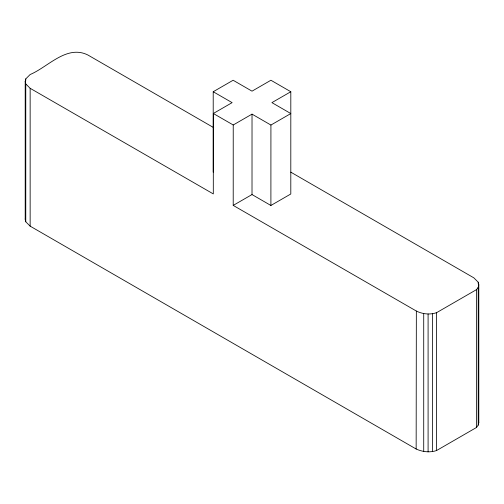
<?xml version="1.0" encoding="UTF-8"?>
<svg xmlns="http://www.w3.org/2000/svg" width="504" height="504" viewBox="0 0 504 504"><rect width="100%" height="100%" fill="white"/><g stroke="black" fill="none" stroke-linecap="round" stroke-linejoin="round"><path stroke-width="0.76" d="M213.205 172.16L213.217 91.741L233.119 80.249L252.019 91.161L270.919 80.249L290.814 91.734L290.802 193.983L270.9 205.474L252.013 194.557L252.025 114.131L233.232 124.979L233.213 205.405L416.348 311.044C422.61 314.175 429.855 314.893 436.533 312.707L476.538 289.611L478.227 287.261L478.8 284.741L478.227 282.215L473.854 277.849L290.802 172.16M213.217 91.741L232.124 102.64L213.324 113.495L213.305 193.92L30.146 88.301L25.773 83.929L25.2 81.409L25.773 78.882L30.146 74.516C48.025 67.064 66.66 44.459 87.847 54.986L213.74 127.669M270.9 205.474L270.919 125.049L252.025 114.131M25.2 81.409L25.2 219.259L25.773 221.785L30.146 226.151L416.153 449.014C422.535 451.943 429.799 452.781 436.533 450.563L476.532 427.461L476.538 289.611M476.532 427.461L478.214 425.111L478.227 287.261M478.227 283.79L478.227 282.215M478.214 425.111L478.794 422.591L478.8 284.741M416.153 449.014L416.348 311.044M25.2 219.259L25.49 217.999M270.919 125.049L290.814 113.558L271.914 102.627L290.814 91.734M233.213 205.405L252.013 194.557M213.324 113.495L233.232 124.979M478.504 421.331L478.794 422.591M436.533 312.707L436.533 450.563M432.464 313.683L432.464 451.534M428.091 314.017L428.091 451.868M423.719 313.683L423.719 451.534M30.146 88.301L30.146 226.151M25.773 78.882L25.773 80.451M25.773 83.929L25.773 221.785"/></g></svg>
